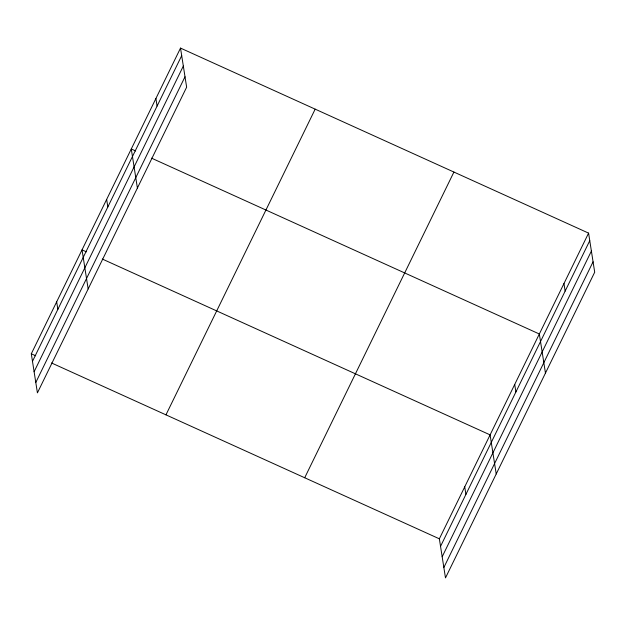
<?xml version="1.0" encoding="UTF-8"?>
<svg xmlns="http://www.w3.org/2000/svg" width="626" height="626" viewBox="0 0 626 626"><rect width="100%" height="100%" fill="white"/><g stroke="black" fill="none" stroke-linecap="round" stroke-linejoin="round"><path stroke-width="0.94" d="M180.515 48.092L186.642 87.186L37.419 392.885L31.3 353.792L180.515 48.092L588.581 233.115L594.7 272.208L445.485 577.908L439.358 538.814L588.581 233.115M32.482 361.335L181.704 55.636M34.109 371.742L183.332 66.051M35.792 382.47L185.006 76.771M165.96 414.85L315.175 109.151M304.698 477.755L453.92 172.056M440.54 546.365L589.762 240.666M442.175 556.772L591.39 251.073M443.85 567.5L593.072 261.801M135.678 150.968L131.28 148.972L137.399 188.066M151.523 158.151L539.338 333.994L545.457 373.088M86.435 251.848L82.037 249.852L88.156 288.946M102.281 259.031L490.095 434.874L496.215 473.968M31.3 353.792L35.698 355.787M51.543 362.97L439.358 538.814M563.956 283.555L565.137 291.106M514.713 384.434L515.894 391.986M464.727 486.848L465.908 494.391M155.897 98.532L157.079 106.076M106.655 199.412L107.836 206.956M56.669 301.818L57.85 309.369"/></g></svg>
